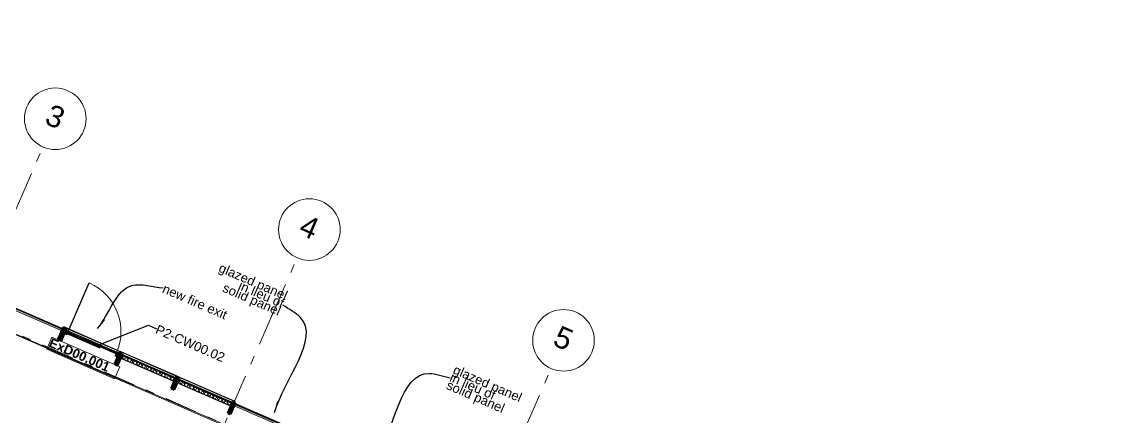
# Model space of a CAD drawing. Header units: millimetres. Extents: x -99530 to 1067232, y -97212 to 137997.
# Drawn here: x 998482 to 1016073, y 14967 to 21390 of the extents above; entities that cross this region are included whole.
import ezdxf
from ezdxf.enums import TextEntityAlignment as Align

# ---------------------------------------------------------------- set-up
doc = ezdxf.new("R2010")
doc.units = ezdxf.units.MM
doc.header["$MEASUREMENT"] = 0
doc.linetypes.add('Double Dashed', pattern=[1093.611073, 529.166651, -211.666656, 141.111112, -211.666656])
doc.linetypes.add('Long Dashed', pattern=[1058.333302, 634.99999, -423.333311])
for name, color, linetype in [('A-15-MG_Structural_Grid', 7, 'Continuous'), ('A-20-M_Floor_Slab', 7, 'Continuous'), ('A-25-M_Curtain_Wall', 7, 'Continuous'), ('A-25-M_Wall_Ext', 7, 'Continuous'), ('Demolished_A-25-M_Curtain_Wall', 7, 'Continuous'), ('New_A-05-M_Gross_Int_Siemens', 7, 'Continuous'), ('New_A-25-M_Curtain_Wall', 7, 'Continuous')]:
    doc.layers.add(name, color=color, linetype=linetype)
for name, color, linetype, lineweight, true_color in [('A-15-MG_Structural_Grid_Pen_No__163', 7, 'Continuous', 0, 0x750077), ('A-25-M_Curtain_Wall_Pen_No__144', 7, 'Continuous', 0, 0xc8c8c8), ('A-25-M_Curtain_Wall_Pen_No__165', 7, 'Continuous', 0, 0x006060), ('A-25-M_Curtain_Wall_Pen_No__27', 7, 'Continuous', 50, 0x2a2a2a), ('A-25-M_Curtain_Wall_Pen_No__43', 7, 'Continuous', 30, 0x444444), ('A-25-M_Wall_Ext_Pen_No__64', 7, 'Continuous', 20, 0x606060), ('New_A-05-M_Gross_Int_Siemens_Pen_No__74', 7, 'Continuous', 20, 0x606060), ('New_A-25-M_Curtain_Wall_Pen_No__27', 7, 'Continuous', 50, 0x2a2a2a), ('New_A-95-P_Text_1_50_GA_Pen_No__46', 7, 'Continuous', 35, 0x444444), ('New_ArchiCAD Doors_Pen_No__23', 7, 'Continuous', 30, 0x2a2a2a)]:
    doc.layers.add(name, color=color, linetype=linetype, lineweight=lineweight, true_color=true_color)
for name, color, linetype, lineweight in [('A-20-M_Floor_Slab_Pen_No__89', 8, 'Continuous', 20), ('A-25-M_Curtain_Wall_Pen_No__1', 7, 'Continuous', 13), ('A-95-P_Text_1_50_GA_Pen_No__1', 7, 'Continuous', 13), ('Demolished_A-25-M_Curtain_Wall_Pen_No__175', 1, 'Continuous', 35), ('Demolished_A-25-M_Curtain_Wall_Pen_No__177', 1, 'Continuous', 70), ('G-10-P_Topo_Building_Pen_No__194', 7, 'Continuous', 25), ('New_A-25-M_Curtain_Wall_Pen_No__155', 5, 'Continuous', 35), ('New_A-95-P_Text_1_50_GA_Pen_No__1', 7, 'Continuous', 13), ('New_A-95-P_Text_1_50_GA_Pen_No__85', 8, 'Continuous', 20), ('New_ArchiCAD Doors_Pen_No__155', 5, 'Continuous', 35), ('New_ArchiCAD Doors_Pen_No__3', 7, 'Continuous', 18), ('New_ArchiCAD Zone Stamps_Pen_No__6', 7, 'Continuous', 35)]:
    doc.layers.add(name, color=color, linetype=linetype, lineweight=lineweight)
doc.styles.add('GENERATED_STYLE_1', font='')
doc.styles.add('GENERATED_STYLE_2', font='')
doc.styles.add('GENERATED_STYLE_3', font='')
doc.styles.add('GENERATED_STYLE_4', font='')
doc.styles.get('GENERATED_STYLE_1').set_extended_font_data('Arial', bold=True)
doc.styles.get('GENERATED_STYLE_2').set_extended_font_data('Swis721 BT', bold=True)
doc.styles.get('GENERATED_STYLE_3').set_extended_font_data('Arial')
doc.styles.get('GENERATED_STYLE_4').set_extended_font_data('Swis721 BT')
doc.dimstyles.new('GENERATED_STYLE__2', dxfattribs={"dimtxt": 0.18, "dimasz": 182.4, "dimexe": 0.18, "dimexo": 0.0625, "dimgap": 0.09, "dimtad": 0, "dimtih": 1, "dimtoh": 1, "dimdec": 4, "dimzin": 0, "dimdsep": 46, "dimcen": 0.09, "dimadec": 0, "dimazin": 0, "dimtfac": 1, "dimtdec": 4, "dimtmove": 0, "dimatfit": 3, "dimldrblk": 'ARROWHEAD_5', "dimfxl": 1, "dimtolj": 1, "dimtzin": 0, "dimarcsym": 0})
doc.dimstyles.new('GENERATED_STYLE__4', dxfattribs={"dimtxt": 0.18, "dimasz": 273.6, "dimexe": 0.18, "dimexo": 0.0625, "dimgap": 0.09, "dimtad": 0, "dimtih": 1, "dimtoh": 1, "dimdec": 4, "dimzin": 0, "dimdsep": 46, "dimcen": 0.09, "dimadec": 0, "dimazin": 0, "dimtfac": 1, "dimtdec": 4, "dimtmove": 0, "dimatfit": 3, "dimldrblk": 'ARROWHEAD_5', "dimfxl": 1, "dimtolj": 1, "dimtzin": 0, "dimarcsym": 0})
pattern_1 = [(60, (976938, 0), (-43.30127, 25), []), (120, (976938, 0), (43.30127, 25), [])]

# ---------------------------------------------------------------- blocks, each defined once
blk = doc.blocks.new('Siemens Lounge_INB 0201_50_3', base_point=(998963, 10315))
at = {"layer": 'New_A-05-M_Gross_Int_Siemens_Pen_No__74', "linetype": 'Continuous'}
blk.add_line((1005868, 13080), (996323, 17212), dxfattribs=at)
at = {"layer": 'New_ArchiCAD Zone Stamps_Pen_No__6'}
for tag, height, style, p in [('ROOM_NAME', 250, 'GENERATED_STYLE_1', (998165, 11860)), ('zoneNameLine2', 250, 'GENERATED_STYLE_1', (997977, 11428)), ('ROOM_NUMBER', 200, 'GENERATED_STYLE_3', (997788, 11007)), ('measuredAreaCode', 200, 'GENERATED_STYLE_3', (997631, 10647)), ('DUMMY_649', 200, 'GENERATED_STYLE_3', (997939, 10513)), ('DUMMY_650', 200, 'GENERATED_STYLE_3', (998568, 10238)), ('DUMMY_651', 133, 'GENERATED_STYLE_3', (998847, 10132))]:
    blk.add_attdef(tag, text='', height=height, rotation=336.4404, dxfattribs=dict(at, style=style)).set_placement(p, align=Align.TOP_LEFT)
blk = doc.blocks.new('Slab_5_3', base_point=(977315, -362))
at = {"layer": 'A-20-M_Floor_Slab_Pen_No__89', "linetype": 'Continuous', "flags": 128}
blk.add_lwpolyline([(977315, -362), (984729, 6537), (984644, 6629), (987876, 9637), (992165, 7767), (996287, 17220), (1030611, 2253), (1030905, 2125), (1026693, -7534), (1026399, -7406), (1021328, -19037), (980552, -1256), (980363, -1691)], close=True, dxfattribs=at)
blk = doc.blocks.new('Curtain Wall_8_3', base_point=(976938, 0))
at = {"layer": 'A-25-M_Curtain_Wall', "linetype": 'Continuous', "lineweight": 0, "true_color": 0x000000}
h = blk.add_hatch(dxfattribs=at)
h.set_pattern_fill('Batt_Insulation_0003', color=178, style=0, pattern_type=2)
h.set_pattern_definition(pattern_1)
h.paths.add_polyline_path([(1000979, 15596), (1000108, 15976), (1000088, 15928), (1000958, 15548)])
h = blk.add_hatch(dxfattribs=at)
h.set_pattern_fill('Batt_Insulation_0003', color=178, style=0, pattern_type=2)
h.set_pattern_definition(pattern_1)
h.paths.add_polyline_path([(1001896, 15196), (1001025, 15576), (1001004, 15528), (1001875, 15149)])
at = {"layer": 'A-25-M_Curtain_Wall_Pen_No__144', "linetype": 'Continuous'}
for points in [[(999158, 16423), (999076, 16235), (999122, 16215), (999204, 16403)], [(1000075, 16023), (999993, 15835), (1000038, 15815), (1000120, 16003)], [(1000991, 15624), (1000909, 15436), (1000955, 15416), (1001037, 15604)], [(1001908, 15224), (1001826, 15036), (1001872, 15016), (1001954, 15204)]]:
    blk.add_hatch(color=256, dxfattribs=at).paths.add_polyline_path(points)
at = {"layer": 'A-25-M_Curtain_Wall_Pen_No__165', "linetype": 'Continuous', "lineweight": 0, "true_color": 0x001818}
for points in [[(998254, 16758), (999148, 16368), (999158, 16390), (998263, 16780)], [(1001920, 15160), (1002815, 14770), (1002824, 14792), (1001930, 15182)]]:
    blk.add_hatch(color=168, dxfattribs=at).paths.add_polyline_path(points)
at = {"layer": 'A-25-M_Curtain_Wall_Pen_No__1', "linetype": 'Continuous'}
for p, q in [((998254, 16758), (999148, 16368)), ((999158, 16390), (998263, 16780)), ((999148, 16368), (999158, 16390)), ((1001930, 15182), (1001920, 15160)), ((1001920, 15160), (1002815, 14770)), ((1002824, 14792), (1001930, 15182))]:
    blk.add_line(p, q, dxfattribs=at)
at = {"layer": 'A-25-M_Curtain_Wall_Pen_No__27', "linetype": 'Continuous'}
for p, q in [((999158, 16423), (999076, 16235)), ((999122, 16215), (999204, 16403)), ((999204, 16403), (999158, 16423)), ((999076, 16235), (999122, 16215)), ((1000075, 16023), (999993, 15835)), ((1000120, 16003), (1000075, 16023)), ((999993, 15835), (1000038, 15815)), ((1000038, 15815), (1000120, 16003)), ((1000991, 15624), (1000909, 15436)), ((1000955, 15416), (1001037, 15604)), ((1001037, 15604), (1000991, 15624)), ((1000909, 15436), (1000955, 15416)), ((1001908, 15224), (1001826, 15036)), ((1001872, 15016), (1001954, 15204)), ((1001954, 15204), (1001908, 15224)), ((1001826, 15036), (1001872, 15016))]:
    blk.add_line(p, q, dxfattribs=at)
at = {"layer": 'A-25-M_Curtain_Wall_Pen_No__43', "linetype": 'Continuous'}
for p, q in [((1000958, 15548), (1000088, 15928)), ((1000108, 15976), (1000979, 15596)), ((1001875, 15149), (1001004, 15528)), ((1001025, 15576), (1001896, 15196))]:
    blk.add_line(p, q, dxfattribs=at)
blk = doc.blocks.new('Curtain Wall_17_3', base_point=(976938, 0))
at = {"layer": 'New_A-25-M_Curtain_Wall_Pen_No__155', "linetype": 'Continuous'}
for points in [[(999205, 16404), (999159, 16424), (999077, 16236), (999123, 16216)], [(1000121, 16005), (1000075, 16024), (999993, 15837), (1000039, 15817)]]:
    blk.add_hatch(color=256, dxfattribs=at).paths.add_polyline_path(points)
at = {"layer": 'New_ArchiCAD Doors_Pen_No__155', "linetype": 'Continuous'}
for points in [[(999172, 16329), (999213, 16311), (999235, 16361), (999194, 16379)], [(1000064, 16000), (1000023, 16018), (1000001, 15967), (1000042, 15949)]]:
    blk.add_hatch(color=256, dxfattribs=at).paths.add_polyline_path(points)
at = {"layer": 'New_A-25-M_Curtain_Wall_Pen_No__27', "linetype": 'Continuous'}
for p, q in [((999159, 16424), (999077, 16236)), ((999123, 16216), (999205, 16404)), ((999205, 16404), (999159, 16424)), ((999077, 16236), (999123, 16216)), ((1000075, 16024), (999993, 15837)), ((1000121, 16005), (1000075, 16024)), ((999993, 15837), (1000039, 15817)), ((1000039, 15817), (1000121, 16005))]:
    blk.add_line(p, q, dxfattribs=at)
at = {"layer": 'New_ArchiCAD Doors_Pen_No__23', "linetype": 'Continuous'}
for p, q in [((999235, 16361), (999579, 17149)), ((999194, 16379), (999172, 16329)), ((999235, 16361), (999194, 16379)), ((999213, 16311), (999235, 16361)), ((999172, 16329), (999213, 16311)), ((1000023, 16018), (1000001, 15967)), ((1000064, 16000), (1000023, 16018)), ((1000001, 15967), (1000042, 15949)), ((1000042, 15949), (1000064, 16000))]:
    blk.add_line(p, q, dxfattribs=at)
at = {"layer": 'New_ArchiCAD Doors_Pen_No__3', "linetype": 'Continuous'}
blk.add_arc((999235, 16361), 859, 336.4404, 66.4404, dxfattribs=at)
blk = doc.blocks.new('Curtain Wall_18_3', base_point=(976938, 0))
at = {"layer": 'Demolished_A-25-M_Curtain_Wall_Pen_No__175', "linetype": 'Continuous'}
for points in [[(999204, 16403), (999159, 16423), (999077, 16235), (999122, 16215)], [(1000120, 16003), (1000075, 16023), (999993, 15835), (1000038, 15815)]]:
    blk.add_hatch(color=256, dxfattribs=at).paths.add_polyline_path(points)
at = {"layer": 'Demolished_A-25-M_Curtain_Wall_Pen_No__175', "linetype": 'Continuous', "lineweight": 0, "true_color": 0x3f0000}
blk.add_hatch(color=18, dxfattribs=at).paths.add_polyline_path([(1000072, 15989), (999181, 16378), (999173, 16360), (1000064, 15971)])
at = {"layer": 'Demolished_A-25-M_Curtain_Wall_Pen_No__177', "linetype": 'Long Dashed'}
for p, q in [((999159, 16423), (999077, 16235)), ((999122, 16215), (999204, 16403)), ((999204, 16403), (999159, 16423)), ((999181, 16378), (999173, 16360)), ((999173, 16360), (1000064, 15971)), ((1000072, 15989), (999181, 16378)), ((999077, 16235), (999122, 16215)), ((1000075, 16023), (999993, 15835)), ((1000120, 16003), (1000075, 16023)), ((999993, 15835), (1000038, 15815)), ((1000038, 15815), (1000120, 16003)), ((1000064, 15971), (1000072, 15989))]:
    blk.add_line(p, q, dxfattribs=at)
blk = doc.blocks.new('Solar Shade Straight 19_3')
at = {"layer": 'A-25-M_Wall_Ext_Pen_No__64', "linetype": 'Continuous'}
for p, q in [((1005, -3.5), (0, -3.5)), ((0, -3.5), (0, -10.5)), ((0, -10.5), (1005, -10.5)), ((1005, -10.5), (1005, -3.5))]:
    blk.add_line(p, q, dxfattribs=at)
blk = doc.blocks.new('Standard grid marker')
at = {"layer": 'A-15-MG_Structural_Grid_Pen_No__163', "linetype": 'Double Dashed'}
for q in [(0, 0), (29726, 0)]:
    blk.add_line((1000, 0), q, dxfattribs=at)
at = {"layer": 'A-15-MG_Structural_Grid_Pen_No__163', "linetype": 'Continuous'}
blk.add_circle((-500, 0), 500, dxfattribs=at)
at = {"layer": 'A-15-MG_Structural_Grid_Pen_No__163', "linetype": 'Double Dashed'}
blk.add_point((1000, 0), dxfattribs=at)
blk.add_point((1000, 0), dxfattribs=at)
at = {"layer": 'A-15-MG_Structural_Grid_Pen_No__163', "style": 'GENERATED_STYLE_4'}
for tag, p in [('AC_MarkerText_1_0', (-500, 41)), ('AC_MarkerText_1_1', (31226, 41))]:
    blk.add_attdef(tag, text='', height=350, rotation=90, dxfattribs=at).set_placement(p, align=Align.MIDDLE_CENTER)
blk = doc.blocks.new('Standard grid marker_2')
at = {"layer": 'A-15-MG_Structural_Grid_Pen_No__163', "linetype": 'Double Dashed'}
blk.add_line((1909, 0), (86140, 0), dxfattribs=at)
at = {"layer": 'A-15-MG_Structural_Grid_Pen_No__163', "style": 'GENERATED_STYLE_4'}
for tag, p in [('AC_MarkerText_1_0', (-500, 952)), ('AC_MarkerText_1_1', (88549, 952))]:
    blk.add_attdef(tag, text='', height=350, rotation=360, dxfattribs=at).set_placement(p, align=Align.MIDDLE_CENTER)
blk = doc.blocks.new('ARROWHEAD_5')
at = {"color": 0, "linetype": 'Continuous', "lineweight": 0}
blk.add_line((0, 0), (-1, 0), dxfattribs=at)
blk.add_solid([(-1, 0.2679), (0, 0), (-1, -0.2679), (-1, 0.2679)], dxfattribs=at)

msp = doc.modelspace()

# ---------------------------------------------------------------- linework, layer by layer
at = {"layer": 'A-95-P_Text_1_50_GA_Pen_No__1', "linetype": 'Continuous', "flags": 128}
msp.add_lwpolyline([(998974.1, 16268.6), (1000075.1, 15788.6), (999990.5, 15594.5), (998889.5, 16074.5)], close=True, dxfattribs=at)
at = {"layer": 'G-10-P_Topo_Building_Pen_No__194', "linetype": 'Continuous'}
msp.add_line((1031236.8, 2500), (996055.5, 17741.7), dxfattribs=at)

# ---------------------------------------------------------------- block references
at = {"layer": 'A-15-MG_Structural_Grid', "color": 8, "linetype": 'Continuous', "lineweight": 15, "zscale": 1000, "rotation": 336.440411583993}
msp.add_blockref('Standard grid marker_2', (985041.9, 22153.2), dxfattribs=at)
at = {"layer": 'A-15-MG_Structural_Grid', "color": 8, "linetype": 'Continuous', "lineweight": 15}
ref = msp.add_blockref('Standard grid marker', (998827.7, 19355.8), dxfattribs=dict(at, zscale=1000, rotation=246.440411583993))
ref.add_attrib('AC_MarkerText_1', '3', dxfattribs={"layer": 'A-15-MG_Structural_Grid_Pen_No__163', "color": 216, "true_color": 0x750077, "height": 350, "rotation": 336.44041, "style": 'GENERATED_STYLE_4'}).set_placement((999027.5, 19850.6), align=Align.MIDDLE_CENTER)
ref = msp.add_blockref('Standard grid marker', (1002952.6, 17557.1), dxfattribs=dict(at, zscale=1000, rotation=246.440411583993))
ref.add_attrib('AC_MarkerText_1', '4', dxfattribs={"layer": 'A-15-MG_Structural_Grid_Pen_No__163', "color": 216, "true_color": 0x750077, "height": 350, "rotation": 336.44041, "style": 'GENERATED_STYLE_4'}).set_placement((1003152.4, 18056.6), align=Align.MIDDLE_CENTER)
ref = msp.add_blockref('Standard grid marker', (1007077.5, 15758.5), dxfattribs=dict(at, zscale=1000, rotation=246.440411583993))
ref.add_attrib('AC_MarkerText_1', '5', dxfattribs={"layer": 'A-15-MG_Structural_Grid_Pen_No__163', "color": 216, "true_color": 0x750077, "height": 350, "rotation": 336.44041, "style": 'GENERATED_STYLE_4'}).set_placement((1007277.3, 16253.6), align=Align.MIDDLE_CENTER)
at = {"layer": 'A-20-M_Floor_Slab', "color": 8, "linetype": 'Continuous', "lineweight": 20}
msp.add_blockref('Slab_5_3', (977314.7, -362.2), dxfattribs=at)
at = {"layer": 'A-25-M_Curtain_Wall', "linetype": 'Continuous', "lineweight": 0}
msp.add_blockref('Curtain Wall_8_3', (976938, 0), dxfattribs=at)
at = {"layer": 'A-25-M_Wall_Ext', "color": 251, "linetype": 'Continuous', "lineweight": 20, "true_color": 0x606060, "zscale": 1000, "rotation": 156.4404115839872}
for p in [(1000104.8, 16017.6), (1001021.5, 15617.9), (1001938.1, 15218.2)]:
    msp.add_blockref('Solar Shade Straight 19_3', p, dxfattribs=at)
at = {"layer": 'Demolished_A-25-M_Curtain_Wall', "linetype": 'Continuous', "lineweight": 0}
msp.add_blockref('Curtain Wall_18_3', (976938, 0), dxfattribs=at)
at = {"layer": 'New_A-05-M_Gross_Int_Siemens', "linetype": 'Continuous'}
msp.add_blockref('Siemens Lounge_INB 0201_50_3', (998963, 10315.2), dxfattribs=at)
at = {"layer": 'New_A-25-M_Curtain_Wall', "linetype": 'Continuous', "lineweight": 0}
msp.add_blockref('Curtain Wall_17_3', (976938, 0), dxfattribs=at)

# ---------------------------------------------------------------- texts
at = {"layer": 'A-95-P_Text_1_50_GA_Pen_No__1', "linetype": 'Continuous', "insert": (998969.8, 16258.7), "char_height": 150, "attachment_point": 1, "rotation": 336.44041, "style": 'GENERATED_STYLE_2'}
msp.add_mtext('\\A1;{\\fSwis721 BT|b1|i0|c0|p34;ExD00.001}', dxfattribs=at)
at = {"layer": 'New_A-95-P_Text_1_50_GA_Pen_No__1', "linetype": 'Continuous', "char_height": 150, "width": 1227.616, "line_spacing_factor": 0.546586, "style": 'GENERATED_STYLE_4'}
for insert, attachment_point, rotation in [((1002722.3, 16789), 6, 336.54791), ((1005437.3, 15608.2), 4, 336.44041)]:
    msp.add_mtext('\\A1;{\\fSwis721 BT|b0|i0|c0|p34;\\C5;glazed panel in lieu of solid panel}', dxfattribs=dict(at, insert=insert, attachment_point=attachment_point, rotation=rotation))
at = {"layer": 'New_A-95-P_Text_1_50_GA_Pen_No__1', "linetype": 'Continuous', "insert": (1000781.2, 17067.5), "char_height": 150, "attachment_point": 4, "rotation": 336.44041, "style": 'GENERATED_STYLE_4'}
msp.add_mtext('\\A1;{\\fSwis721 BT|b0|i0|c0|p34;\\C5;new fire exit}', dxfattribs=at)
at = {"layer": 'New_A-95-P_Text_1_50_GA_Pen_No__46', "linetype": 'Continuous', "insert": (1000668.4, 16405.8), "char_height": 150, "attachment_point": 4, "rotation": 336.49416, "style": 'GENERATED_STYLE_4'}
msp.add_mtext('\\A1;{\\fSwis721 BT|b0|i0|c0|p34;\\C5;P2-CW00.02\\P\\fSwis721 BT|b0|i0|c0|p34;}', dxfattribs=at)

# ---------------------------------------------------------------- leaders
at = {"layer": 'New_A-95-P_Text_1_50_GA_Pen_No__85', "linetype": 'Continuous', "path_type": 1, "annotation_type": 0, "has_hookline": 1}
for points, hookline_direction, text_width, horizontal_direction in [([(1002588.7, 15046.7), (1003005.4, 16591), (1002722.4, 16789)], 1, 1200, (0.917393, -0.397982, 0)), ([(999715.5, 16408.1), (1000272.2, 17107.8), (1000781.1, 17067.5)], 0, 1435.7, (0.916645, -0.399703, 0)), ([(1004253.9, 14322.4), (1005099.5, 15680.2), (1005437.2, 15608.2)], 0, 1200, (0.916645, -0.399703, 0))]:
    msp.add_leader(points, dimstyle='GENERATED_STYLE__2', dxfattribs=dict(at, hookline_direction=hookline_direction, text_width=text_width, horizontal_direction=horizontal_direction))
at = {"layer": 'New_A-95-P_Text_1_50_GA_Pen_No__85', "linetype": 'Continuous', "annotation_type": 0, "has_hookline": 1, "hookline_direction": 0, "text_width": 1392.9, "horizontal_direction": (0.917019, -0.398843, 0)}
msp.add_leader([(999732, 16146.2), (1000541.5, 16464.9), (1000668.3, 16405.8)], dimstyle='GENERATED_STYLE__4', dxfattribs=at)

doc.saveas('drawing.dxf')
